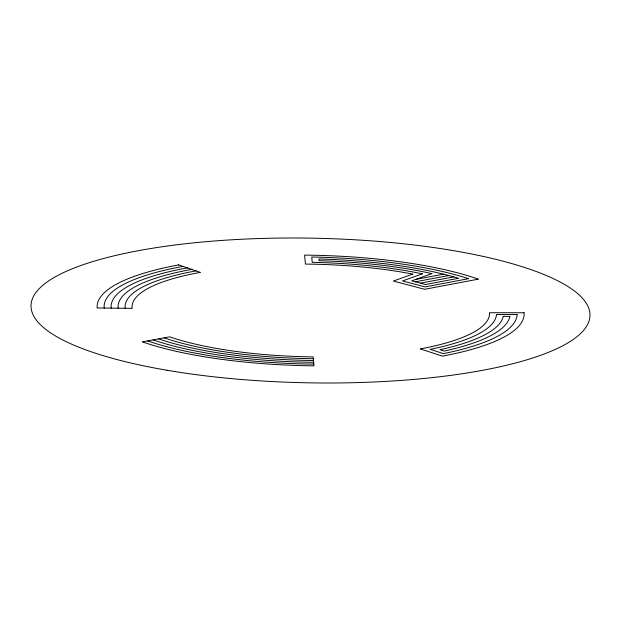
<?xml version="1.0" encoding="UTF-8"?>
<svg xmlns="http://www.w3.org/2000/svg" width="621" height="621" viewBox="0 0 621 621"><rect width="100%" height="100%" fill="white"/><g stroke="black" fill="none" stroke-linecap="round" stroke-linejoin="round"><path stroke-width="0.93" d="M415.519 279.473L443.565 274.179M415.294 281.825L448.727 275.514M420.409 283.168L453.695 276.881M142.613 341.853L169.665 336.83A179.073 46.35 1 0 0 313.139 356.889L313.97 365.854A213.647 55.3 1 0 1 142.512 341.93M178.545 264.864L200.358 272.386A172.824 44.728 1 0 0 132.149 308.358L97.171 307.969A211.233 54.671 1 0 1 178.825 264.888M313.349 360.514A193.046 49.967 1 0 1 158.673 338.887M313.558 364.131A207.026 53.585 1 0 1 147.682 340.937M313.45 362.322A200.04 51.776 1 0 1 153.177 339.912M313.248 358.705A186.059 48.159 1 0 1 164.169 337.855M104.219 308.14A200.777 51.962 1 0 1 183.459 266.347M111.206 308.195A193.791 50.154 1 0 1 187.682 267.853M118.184 308.249A186.805 48.345 1 0 1 191.905 269.367M125.17 308.303A179.811 46.536 1 0 1 196.135 270.872M412.748 274.117L393.334 281.049L424.679 289.285L478.387 279.147A212.452 54.99 1 0 0 304.585 255.122L305.416 264.08A179.073 46.35 1 0 1 412.748 274.117M422.389 273.845L402.486 280.956L425.098 286.894L468.529 278.697A205.466 53.181 1 0 0 311.742 257.024L312.239 262.365A186.059 48.159 1 0 1 422.389 273.845M431.89 273.628L411.638 280.863L425.517 284.511L458.469 278.293A198.479 51.372 1 0 0 318.899 258.996L319.062 260.719A193.046 49.967 1 0 1 431.89 273.628M524.062 312.743L489.527 312.728A179.073 46.35 1 0 1 420.285 348.901L442.455 356.136A213.647 55.3 1 0 0 524.062 312.743M517.114 314.552L496.49 314.544A186.059 48.159 1 0 1 430.198 349.32L443.402 353.628A206.661 53.491 1 0 0 517.114 314.552M509.888 316.361L503.235 316.361A193.046 49.967 1 0 1 439.947 349.677L444.194 351.059A199.675 51.683 1 0 0 509.888 316.361M166.917 370.24A279.528 72.347 1 0 0 589.95 316.205A279.528 72.347 1 0 0 174.633 245.054A279.528 72.347 1 0 0 166.917 370.24"/></g></svg>
